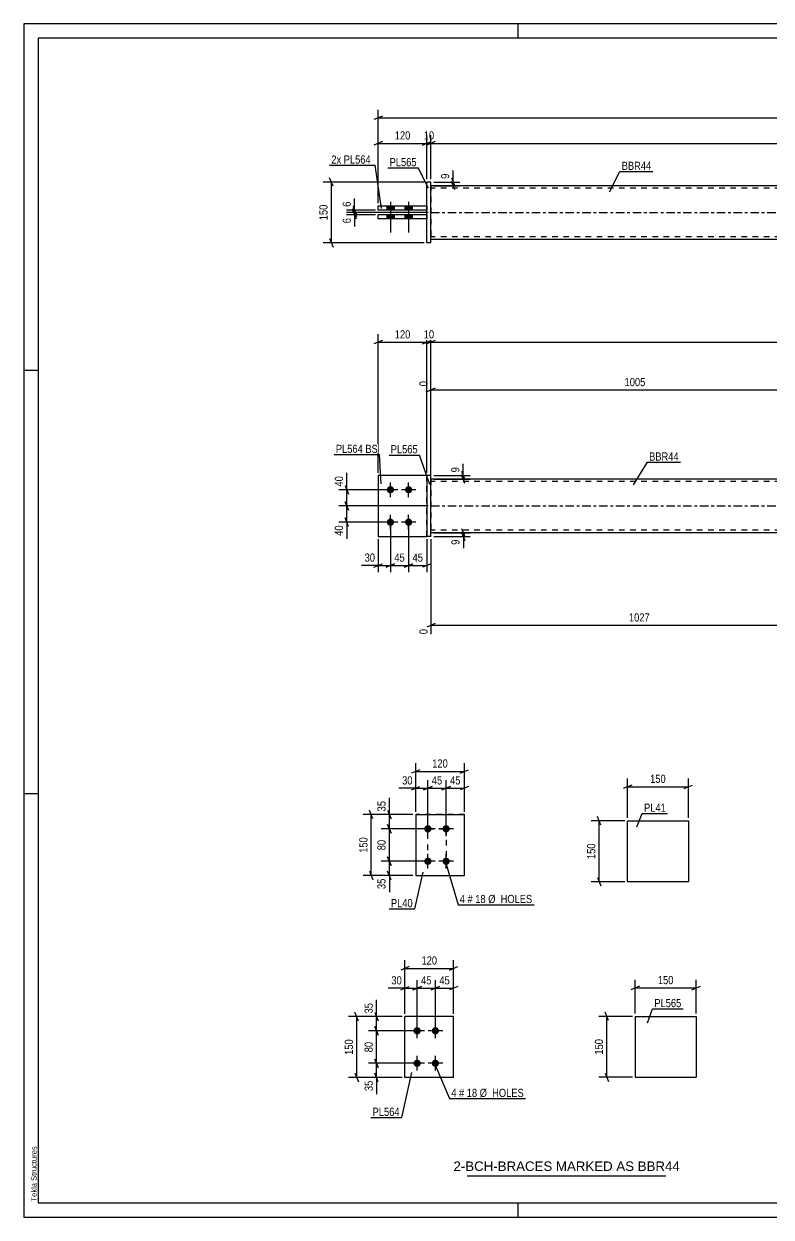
# Model space of a CAD drawing. Header units: millimetres. Extents: x 0 to 594, y 0 to 420.
# Drawn here: x 0 to 263.1, y 0 to 420 of the extents above; entities that cross this region are included whole.
import ezdxf

# ---------------------------------------------------------------- set-up
doc = ezdxf.new("R2010")
doc.units = ezdxf.units.MM
doc.linetypes.add('DXK_LINE_DOT2', pattern=[3.9198, 1.9599, -1.9599])
doc.linetypes.add('DXK_LINE_DOT3', pattern=[5.9187, 2.979, -0.9799, 0.9799, -0.9799])
doc.styles.add('Arial', font='ARIAL.TTF', dxfattribs={"height": 0.2})
doc.styles.add('Arial Narrow', font='ARIALN.TTF', dxfattribs={"height": 0.2})

# ---------------------------------------------------------------- blocks, each defined once
blk = doc.blocks.new('Unknown-585636893-1129')
at = {"color": 5, "linetype": 'Continuous'}
for p, q in [((594, 420), (0, 420)), ((0, 420), (0, 0)), ((174, 415), (174, 420)), ((589, 415), (5, 415)), ((5, 415), (5, 5)), ((5, 298), (0, 298)), ((5, 149), (0, 149)), ((5, 5), (589, 5)), ((174, 0), (174, 5)), ((0, 0), (594, 0))]:
    blk.add_line(p, q, dxfattribs=at)
at = {"color": 174, "linetype": 'Continuous', "style": 'Arial'}
blk.add_text('Tekla Structures', height=1.9102, rotation=90, dxfattribs=at).set_placement((4.5, 5.5))
blk = doc.blocks.new('Bolt-585636893-1609 - 1588')
at = {"linetype": 'Continuous'}
for points in [[(142.22, 135.4, -1), (142.22, 137.97, -1)], [(148.64, 135.4, -1), (148.64, 137.97, -1)], [(142.22, 123.97, -1), (142.22, 126.54, -1)], [(148.64, 123.97, -1), (148.64, 126.54, -1)]]:
    blk.add_hatch(color=1, dxfattribs=at).paths.add_polyline_path(points)
at = {"color": 1, "linetype": 'Continuous'}
for p, q in [((142.22, 134.11), (142.22, 139.26)), ((148.64, 134.11), (148.64, 139.26)), ((144.79, 136.69), (139.64, 136.69)), ((151.22, 136.69), (146.07, 136.69)), ((142.22, 122.69), (142.22, 127.83)), ((148.64, 122.69), (148.64, 127.83)), ((144.79, 125.26), (139.64, 125.26)), ((151.22, 125.26), (146.07, 125.26))]:
    blk.add_line(p, q, dxfattribs=at)
blk = doc.blocks.new('Part-585636893-1604 - 1588')
at = {"color": 2, "linetype": 'Continuous'}
for p, q in [((137.93, 141.69), (155.07, 141.69)), ((137.93, 141.69), (137.93, 120.26)), ((155.07, 120.26), (155.07, 141.69)), ((137.93, 120.26), (155.07, 120.26))]:
    blk.add_line(p, q, dxfattribs=at)
at = {"color": 7, "linetype": 'DXK_LINE_DOT2'}
blk.add_line((155.07, 141.69), (137.93, 141.69), dxfattribs=at)
blk = doc.blocks.new('Bolt-585636893-1962 - 1946')
at = {"linetype": 'Continuous'}
for points in [[(129.03, 254.74, -1), (129.03, 257.31, -1)], [(135.45, 254.74, -1), (135.45, 257.31, -1)], [(129.03, 243.31, -1), (129.03, 245.88, -1)], [(135.45, 243.31, -1), (135.45, 245.88, -1)]]:
    blk.add_hatch(color=1, dxfattribs=at).paths.add_polyline_path(points)
at = {"color": 1, "linetype": 'Continuous'}
for p, q in [((129.03, 253.45), (129.03, 258.59)), ((135.45, 253.45), (135.45, 258.59)), ((131.6, 256.02), (126.45, 256.02)), ((138.03, 256.02), (132.88, 256.02)), ((131.6, 244.59), (126.45, 244.59)), ((129.03, 242.02), (129.03, 247.16)), ((138.03, 244.59), (132.88, 244.59)), ((135.45, 242.02), (135.45, 247.16))]:
    blk.add_line(p, q, dxfattribs=at)
blk = doc.blocks.new('Part-585636893-1978 - 1946')
at = {"color": 7, "linetype": 'DXK_LINE_DOT2'}
for p, q in [((141.88, 261.02), (124.74, 261.02)), ((124.74, 261.02), (124.74, 239.59)), ((141.88, 239.59), (141.88, 261.02)), ((124.74, 239.59), (141.88, 239.59))]:
    blk.add_line(p, q, dxfattribs=at)
blk = doc.blocks.new('Part-585636893-1953 - 1946')
at = {"color": 2, "linetype": 'Continuous'}
for p, q in [((489.78, 259.74), (143.31, 259.74)), ((489.78, 240.88), (143.31, 240.88))]:
    blk.add_line(p, q, dxfattribs=at)
at = {"color": 7, "linetype": 'DXK_LINE_DOT2'}
for p, q in [((143.31, 259.74), (143.31, 240.88)), ((489.78, 258.88), (143.31, 258.88)), ((489.78, 241.74), (143.31, 241.74))]:
    blk.add_line(p, q, dxfattribs=at)
at = {"color": 7, "linetype": 'DXK_LINE_DOT3'}
blk.add_line((143.31, 250.31), (489.78, 250.31), dxfattribs=at)
blk = doc.blocks.new('Part-585636893-1973 - 1946')
at = {"color": 2, "linetype": 'Continuous'}
for p, q in [((143.31, 261.02), (141.88, 261.02)), ((141.88, 261.02), (141.88, 239.59)), ((143.31, 239.59), (143.31, 261.02)), ((143.31, 239.59), (141.88, 239.59))]:
    blk.add_line(p, q, dxfattribs=at)
blk = doc.blocks.new('Part-585636893-1983 - 1946')
at = {"color": 2, "linetype": 'Continuous'}
for p, q in [((141.88, 261.02), (124.74, 261.02)), ((124.74, 261.02), (124.74, 239.59)), ((124.74, 239.59), (141.88, 239.59))]:
    blk.add_line(p, q, dxfattribs=at)
at = {"color": 7, "linetype": 'DXK_LINE_DOT2'}
blk.add_line((141.88, 239.59), (141.88, 261.02), dxfattribs=at)
blk = doc.blocks.new('Part-585636893-2426 - 2415')
at = {"color": 2, "linetype": 'Continuous'}
for p, q in [((141.88, 352.76), (124.74, 352.76)), ((124.74, 351.34), (124.74, 352.76)), ((141.88, 351.34), (124.74, 351.34)), ((141.88, 352.76), (141.88, 351.34))]:
    blk.add_line(p, q, dxfattribs=at)
blk = doc.blocks.new('Part-585636893-2443 - 2415')
at = {"color": 2, "linetype": 'Continuous'}
for p, q in [((489.78, 363.05), (143.31, 363.05)), ((143.31, 344.19), (489.78, 344.19))]:
    blk.add_line(p, q, dxfattribs=at)
at = {"color": 7, "linetype": 'DXK_LINE_DOT2'}
for p, q in [((143.31, 363.05), (143.31, 344.19)), ((489.78, 362.19), (143.31, 362.19)), ((489.78, 345.05), (143.31, 345.05))]:
    blk.add_line(p, q, dxfattribs=at)
at = {"color": 7, "linetype": 'DXK_LINE_DOT3'}
blk.add_line((143.31, 353.62), (489.78, 353.62), dxfattribs=at)
blk = doc.blocks.new('Part-585636893-2458 - 2415')
at = {"color": 2, "linetype": 'Continuous'}
for p, q in [((124.74, 355.91), (141.88, 355.91)), ((124.74, 354.48), (124.74, 355.91)), ((141.88, 354.48), (124.74, 354.48)), ((141.88, 355.91), (141.88, 354.48))]:
    blk.add_line(p, q, dxfattribs=at)
blk = doc.blocks.new('Part-585636893-2463 - 2415')
at = {"color": 2, "linetype": 'Continuous'}
for p, q in [((143.31, 364.34), (141.88, 364.34)), ((141.88, 342.91), (141.88, 364.34)), ((143.31, 342.91), (143.31, 364.34)), ((143.31, 342.91), (141.88, 342.91))]:
    blk.add_line(p, q, dxfattribs=at)
blk = doc.blocks.new('Bolt-585636893-2469 - 2415')
at = {"linetype": 'Continuous'}
for points in [[(127.74, 354.48), (130.31, 354.48), (130.31, 355.91), (127.74, 355.91)], [(127.74, 354.48), (130.31, 354.48), (130.31, 355.91), (127.74, 355.91)], [(134.17, 354.48), (136.74, 354.48), (136.74, 355.91), (134.17, 355.91)], [(134.17, 354.48), (136.74, 354.48), (136.74, 355.91), (134.17, 355.91)], [(127.74, 351.34), (130.31, 351.34), (130.31, 352.76), (127.74, 352.76)], [(127.74, 351.34), (130.31, 351.34), (130.31, 352.76), (127.74, 352.76)], [(134.17, 351.34), (136.74, 351.34), (136.74, 352.76), (134.17, 352.76)], [(134.17, 351.34), (136.74, 351.34), (136.74, 352.76), (134.17, 352.76)]]:
    blk.add_hatch(color=1, dxfattribs=at).paths.add_polyline_path(points)
at = {"color": 1, "linetype": 'Continuous'}
for p, q in [((129.03, 357.34), (129.03, 346.62)), ((129.03, 357.34), (129.03, 346.62)), ((135.45, 357.34), (135.45, 346.62)), ((135.45, 357.34), (135.45, 346.62)), ((127.74, 355.91), (127.74, 354.48)), ((127.74, 355.91), (127.74, 354.48)), ((130.31, 355.91), (130.31, 354.48)), ((130.31, 355.91), (130.31, 354.48)), ((134.17, 355.91), (134.17, 354.48)), ((134.17, 355.91), (134.17, 354.48)), ((136.74, 355.91), (136.74, 354.48)), ((136.74, 355.91), (136.74, 354.48)), ((127.74, 352.76), (127.74, 351.34)), ((127.74, 352.76), (127.74, 351.34)), ((130.31, 352.76), (130.31, 351.34)), ((130.31, 352.76), (130.31, 351.34)), ((134.17, 352.76), (134.17, 351.34)), ((134.17, 352.76), (134.17, 351.34)), ((136.74, 352.76), (136.74, 351.34)), ((136.74, 352.76), (136.74, 351.34))]:
    blk.add_line(p, q, dxfattribs=at)
blk = doc.blocks.new('Bolt-585636893-4366 - 4364')
at = {"linetype": 'Continuous'}
for points in [[(138.44, 64.29, -1), (138.44, 66.86, -1)], [(144.87, 64.29, -1), (144.87, 66.86, -1)], [(138.44, 52.86, -1), (138.44, 55.43, -1)], [(144.87, 52.86, -1), (144.87, 55.43, -1)]]:
    blk.add_hatch(color=1, dxfattribs=at).paths.add_polyline_path(points)
at = {"color": 1, "linetype": 'Continuous'}
for p, q in [((138.44, 63), (138.44, 68.15)), ((144.87, 63), (144.87, 68.15)), ((141.01, 65.57), (135.87, 65.57)), ((147.44, 65.57), (142.3, 65.57)), ((138.44, 51.57), (138.44, 56.72)), ((144.87, 51.57), (144.87, 56.72)), ((141.01, 54.15), (135.87, 54.15)), ((147.44, 54.15), (142.3, 54.15))]:
    blk.add_line(p, q, dxfattribs=at)
blk = doc.blocks.new('Part-585636893-4365 - 4364')
at = {"color": 2, "linetype": 'Continuous'}
for p, q in [((151.3, 70.57), (134.16, 70.57)), ((134.16, 49.15), (134.16, 70.57)), ((151.3, 49.15), (151.3, 70.57)), ((151.3, 49.15), (134.16, 49.15))]:
    blk.add_line(p, q, dxfattribs=at)
blk = doc.blocks.new('Part-585636893-1564 - 1548')
at = {"color": 2, "linetype": 'Continuous'}
for p, q in [((212.5, 139.49), (233.93, 139.49)), ((212.5, 118.06), (212.5, 139.49)), ((233.93, 139.49), (233.93, 118.06)), ((233.93, 118.06), (212.5, 118.06))]:
    blk.add_line(p, q, dxfattribs=at)
blk = doc.blocks.new('Part-585636893-4374 - 4373')
at = {"color": 2, "linetype": 'Continuous'}
for p, q in [((215.22, 70.66), (215.22, 49.23)), ((215.22, 70.66), (236.65, 70.66)), ((236.65, 70.66), (236.65, 49.23)), ((215.22, 49.23), (236.65, 49.23))]:
    blk.add_line(p, q, dxfattribs=at)
blk = doc.blocks.new('Rectangle-585636893-1724 - 1588')
at = {"color": 1, "linetype": 'DXK_LINE_DOT2'}
blk.add_lwpolyline([(142.22, 136.69), (148.64, 136.69), (148.64, 125.26), (142.22, 125.26), (142.22, 136.69)], close=True, dxfattribs=at)
blk = doc.blocks.new('StraightDimension-585636893-1624 - 1588')
at = {"color": 7, "linetype": 'Continuous'}
for p, q in [((141.22, 136.69), (125.81, 136.69)), ((128.06, 138.19), (129.26, 135.19)), ((128.66, 125.26), (128.66, 136.69)), ((129.26, 123.76), (128.06, 126.76)), ((141.22, 125.26), (125.81, 125.26))]:
    blk.add_line(p, q, dxfattribs=at)
at = {"color": 0}
blk.add_wipeout([(127.91, 133.4), (123.71, 133.4), (123.71, 128.54), (127.91, 128.54)], dxfattribs=at)
at = {"color": 3, "style": 'Arial Narrow'}
blk.add_text('80', height=2.863, rotation=90.0002, dxfattribs=at).set_placement((127.31, 129.14))
blk = doc.blocks.new('StraightDimension-585636893-1611 - 1588')
at = {"color": 7, "linetype": 'Continuous'}
for p, q in [((128.06, 126.76), (129.26, 123.76)), ((141.22, 125.26), (125.81, 125.26)), ((128.66, 120.26), (128.66, 125.26)), ((136.93, 120.26), (125.81, 120.26)), ((129.26, 118.76), (128.06, 121.76))]:
    blk.add_line(p, q, dxfattribs=at)
at = {"color": 0}
blk.add_wipeout([(127.91, 119.73), (123.71, 119.73), (123.71, 114.88), (127.91, 114.88)], dxfattribs=at)
at = {"color": 7, "linetype": 'Continuous'}
blk.add_line((128.66, 120.26), (128.66, 114.35), dxfattribs=at)
blk.add_line((128.66, 120.26), (128.66, 114.35), dxfattribs=at)
at = {"color": 3, "style": 'Arial Narrow'}
blk.add_text('35', height=2.863, rotation=90.0002, dxfattribs=at).set_placement((127.31, 115.48))
blk = doc.blocks.new('StraightDimension-585636893-1634 - 1588')
at = {"color": 7, "linetype": 'Continuous'}
for p, q in [((128.06, 143.19), (129.26, 140.19)), ((136.93, 141.69), (125.81, 141.69)), ((128.66, 136.69), (128.66, 141.69)), ((141.22, 136.69), (125.81, 136.69)), ((129.26, 135.19), (128.06, 138.19))]:
    blk.add_line(p, q, dxfattribs=at)
at = {"color": 0}
blk.add_wipeout([(127.91, 147.07), (123.71, 147.07), (123.71, 142.21), (127.91, 142.21)], dxfattribs=at)
at = {"color": 7, "linetype": 'Continuous'}
blk.add_line((128.66, 141.69), (128.66, 147.59), dxfattribs=at)
blk.add_line((128.66, 141.69), (128.66, 147.59), dxfattribs=at)
at = {"color": 3, "style": 'Arial Narrow'}
blk.add_text('35', height=2.863, rotation=90.0002, dxfattribs=at).set_placement((127.31, 142.81))
blk = doc.blocks.new('StraightDimension-585636893-1648 - 1588')
at = {"color": 7, "linetype": 'Continuous'}
for p, q in [((122.9, 140.19), (121.7, 143.19)), ((136.93, 141.69), (119.45, 141.69)), ((122.3, 120.26), (122.3, 141.69)), ((136.93, 120.26), (119.45, 120.26)), ((121.7, 121.76), (122.9, 118.76))]:
    blk.add_line(p, q, dxfattribs=at)
at = {"color": 0}
blk.add_wipeout([(121.55, 134.31), (117.35, 134.31), (117.35, 127.63), (121.55, 127.63)], dxfattribs=at)
at = {"color": 3, "style": 'Arial Narrow'}
blk.add_text('150', height=2.863, rotation=90.0002, dxfattribs=at).set_placement((120.95, 128.23))
blk = doc.blocks.new('StraightDimension-585636893-1665 - 1588')
at = {"color": 7, "linetype": 'Continuous'}
for p, q in [((147.14, 150.35), (150.14, 151.55)), ((148.64, 137.69), (148.64, 153.8)), ((156.57, 151.55), (153.57, 150.35)), ((155.07, 142.69), (155.07, 153.8)), ((148.64, 150.95), (155.07, 150.95))]:
    blk.add_line(p, q, dxfattribs=at)
at = {"color": 0}
blk.add_wipeout([(154.29, 151.7), (154.29, 155.9), (149.43, 155.9), (149.43, 151.7)], dxfattribs=at)
at = {"color": 3, "style": 'Arial Narrow'}
blk.add_text('45', height=2.863, dxfattribs=at).set_placement((150.03, 152.3))
blk = doc.blocks.new('StraightDimension-585636893-1681 - 1588')
at = {"color": 7, "linetype": 'Continuous'}
for p, q in [((140.72, 150.35), (143.72, 151.55)), ((142.22, 137.69), (142.22, 153.8)), ((150.14, 151.55), (147.14, 150.35)), ((148.64, 137.69), (148.64, 153.8)), ((142.22, 150.95), (148.64, 150.95))]:
    blk.add_line(p, q, dxfattribs=at)
at = {"color": 0}
blk.add_wipeout([(147.86, 151.7), (147.86, 155.9), (143, 155.9), (143, 151.7)], dxfattribs=at)
at = {"color": 3, "style": 'Arial Narrow'}
blk.add_text('45', height=2.863, dxfattribs=at).set_placement((143.6, 152.3))
blk = doc.blocks.new('StraightDimension-585636893-1691 - 1588')
at = {"color": 7, "linetype": 'Continuous'}
for p, q in [((136.43, 150.35), (139.43, 151.55)), ((137.93, 142.69), (137.93, 153.8)), ((143.72, 151.55), (140.72, 150.35)), ((142.22, 137.69), (142.22, 153.8)), ((137.93, 150.95), (142.22, 150.95))]:
    blk.add_line(p, q, dxfattribs=at)
at = {"color": 0}
blk.add_wipeout([(137.41, 151.7), (137.41, 155.9), (132.55, 155.9), (132.55, 151.7)], dxfattribs=at)
at = {"color": 7, "linetype": 'Continuous'}
blk.add_line((137.93, 150.95), (132.02, 150.95), dxfattribs=at)
blk.add_line((137.93, 150.95), (132.02, 150.95), dxfattribs=at)
at = {"color": 3, "style": 'Arial Narrow'}
blk.add_text('30', height=2.863, dxfattribs=at).set_placement((133.15, 152.3))
blk = doc.blocks.new('StraightDimension-585636893-1705 - 1588')
at = {"color": 7, "linetype": 'Continuous'}
for p, q in [((137.93, 142.69), (137.93, 159.74)), ((155.07, 142.69), (155.07, 159.74)), ((139.43, 157.49), (136.43, 156.29)), ((137.93, 156.89), (155.07, 156.89)), ((153.57, 156.29), (156.57, 157.49))]:
    blk.add_line(p, q, dxfattribs=at)
at = {"color": 0}
blk.add_wipeout([(149.84, 157.64), (149.84, 161.84), (143.16, 161.84), (143.16, 157.64)], dxfattribs=at)
at = {"color": 3, "style": 'Arial Narrow'}
blk.add_text('120', height=2.863, dxfattribs=at).set_placement((143.76, 158.24))
blk = doc.blocks.new('StraightDimension-585636893-2072 - 1946')
at = {"color": 7, "linetype": 'Continuous'}
for p, q in [((129.03, 243.59), (129.03, 226.96)), ((135.45, 243.59), (135.45, 226.96)), ((127.53, 228.76), (130.53, 229.96)), ((129.03, 229.36), (135.45, 229.36)), ((136.95, 229.96), (133.95, 228.76))]:
    blk.add_line(p, q, dxfattribs=at)
at = {"color": 0}
blk.add_wipeout([(134.67, 230.11), (134.67, 234.31), (129.81, 234.31), (129.81, 230.11)], dxfattribs=at)
at = {"color": 3, "style": 'Arial Narrow'}
blk.add_text('45', height=2.863, dxfattribs=at).set_placement((130.41, 230.71))
blk = doc.blocks.new('StraightDimension-585636893-2313 - 1946')
at = {"color": 7, "linetype": 'Continuous'}
for p, q in [((126.24, 308.54), (123.24, 307.34)), ((124.74, 262.02), (124.74, 310.79)), ((124.74, 307.94), (141.88, 307.94)), ((140.38, 307.34), (143.38, 308.54)), ((141.88, 262.02), (141.88, 310.79))]:
    blk.add_line(p, q, dxfattribs=at)
at = {"color": 0}
blk.add_wipeout([(136.65, 308.69), (136.65, 312.89), (129.97, 312.89), (129.97, 308.69)], dxfattribs=at)
at = {"color": 3, "style": 'Arial Narrow'}
blk.add_text('120', height=2.863, dxfattribs=at).set_placement((130.57, 309.29))
blk = doc.blocks.new('StraightDimension-585636893-2803 - 1946')
at = {"color": 7, "linetype": 'Continuous'}
for p, q in [((286.95, 260.74), (286.95, 299.75)), ((143.31, 260.74), (143.31, 294.27)), ((144.81, 291.74), (141.81, 290.54)), ((143.31, 291.14), (286.95, 291.14)), ((285.45, 290.54), (288.45, 291.74))]:
    blk.add_line(p, q, dxfattribs=at)
at = {"color": 0, "linetype": 'Continuous'}
for points in [[(286.35, 300.35), (282.15, 300.35), (282.15, 291.84), (286.35, 291.84)], [(142.71, 294.87), (138.51, 294.87), (138.51, 291.84), (142.71, 291.84)]]:
    blk.add_wipeout(points, dxfattribs=at)
at = {"color": 0}
blk.add_wipeout([(219.39, 291.89), (219.39, 296.09), (210.87, 296.09), (210.87, 291.89)], dxfattribs=at)
at = {"color": 3, "linetype": 'Continuous', "style": 'Arial Narrow'}
for s, height, p in [('1005', 2.863, (285.75, 292.44)), ('0', 2.86, (142.11, 292.44))]:
    blk.add_text(s, height=height, rotation=90.0002, dxfattribs=at).set_placement(p)
at = {"color": 3, "style": 'Arial Narrow'}
blk.add_text('1005', height=2.863, dxfattribs=at).set_placement((211.47, 292.49))
blk = doc.blocks.new('StraightDimension-585636893-2059 - 1946')
at = {"color": 7, "linetype": 'Continuous'}
for p, q in [((135.45, 243.59), (135.45, 226.96)), ((141.88, 238.59), (141.88, 226.96)), ((133.95, 228.76), (136.95, 229.96)), ((135.45, 229.36), (141.88, 229.36)), ((143.38, 229.96), (140.38, 228.76))]:
    blk.add_line(p, q, dxfattribs=at)
at = {"color": 0}
blk.add_wipeout([(141.1, 230.11), (141.1, 234.31), (136.24, 234.31), (136.24, 230.11)], dxfattribs=at)
at = {"color": 3, "style": 'Arial Narrow'}
blk.add_text('45', height=2.863, dxfattribs=at).set_placement((136.84, 230.71))
blk = doc.blocks.new('StraightDimension-585636893-2143 - 1946')
at = {"color": 7, "linetype": 'Continuous'}
for p, q in [((144.31, 240.88), (157.11, 240.88)), ((144.31, 239.59), (157.11, 239.59)), ((154.11, 242.38), (155.31, 239.38)), ((155.31, 238.09), (154.11, 241.09)), ((154.71, 239.59), (154.71, 240.88))]:
    blk.add_line(p, q, dxfattribs=at)
at = {"color": 0}
blk.add_wipeout([(153.96, 239.07), (149.76, 239.07), (149.76, 236.04), (153.96, 236.04)], dxfattribs=at)
at = {"color": 7, "linetype": 'Continuous'}
blk.add_line((154.71, 239.59), (154.71, 235.51), dxfattribs=at)
blk.add_line((154.71, 239.59), (154.71, 235.51), dxfattribs=at)
at = {"color": 3, "style": 'Arial Narrow'}
blk.add_text('9', height=2.86, rotation=90.0002, dxfattribs=at).set_placement((153.36, 236.64))
blk = doc.blocks.new('StraightDimension-585636893-2079 - 1946')
at = {"color": 7, "linetype": 'Continuous'}
for p, q in [((129.03, 243.59), (129.03, 226.96)), ((124.74, 238.59), (124.74, 226.96)), ((123.24, 228.76), (126.24, 229.96)), ((124.74, 229.36), (129.03, 229.36)), ((130.53, 229.96), (127.53, 228.76))]:
    blk.add_line(p, q, dxfattribs=at)
at = {"color": 0}
blk.add_wipeout([(124.21, 230.11), (124.21, 234.31), (119.36, 234.31), (119.36, 230.11)], dxfattribs=at)
at = {"color": 7, "linetype": 'Continuous'}
blk.add_line((124.74, 229.36), (118.83, 229.36), dxfattribs=at)
blk.add_line((124.74, 229.36), (118.83, 229.36), dxfattribs=at)
at = {"color": 3, "style": 'Arial Narrow'}
blk.add_text('30', height=2.863, dxfattribs=at).set_placement((119.96, 230.71))
blk = doc.blocks.new('StraightDimension-585636893-2937 - 1946')
at = {"color": 7, "linetype": 'Continuous'}
for p, q in [((290, 239.88), (290, 199.69)), ((143.31, 238.59), (143.31, 205.17)), ((144.81, 208.9), (141.81, 207.7)), ((143.31, 208.3), (290, 208.3)), ((288.5, 207.7), (291.5, 208.9))]:
    blk.add_line(p, q, dxfattribs=at)
at = {"color": 0}
blk.add_wipeout([(220.91, 209.05), (220.91, 213.25), (212.4, 213.25), (212.4, 209.05)], dxfattribs=at)
at = {"color": 0, "linetype": 'Continuous'}
for points in [[(142.71, 207.6), (138.51, 207.6), (138.51, 204.57), (142.71, 204.57)], [(289.4, 207.6), (285.2, 207.6), (285.2, 199.09), (289.4, 199.09)]]:
    blk.add_wipeout(points, dxfattribs=at)
at = {"color": 3, "style": 'Arial Narrow'}
blk.add_text('1027', height=2.863, dxfattribs=at).set_placement((213, 209.65))
at = {"color": 3, "linetype": 'Continuous', "style": 'Arial Narrow'}
for s, height, p in [('0', 2.86, (142.11, 205.17)), ('1027', 2.863, (288.8, 199.69))]:
    blk.add_text(s, height=height, rotation=90.0002, dxfattribs=at).set_placement(p)
blk = doc.blocks.new('StraightDimension-585636893-2152 - 1946')
at = {"color": 7, "linetype": 'Continuous'}
for p, q in [((144.31, 261.02), (157.06, 261.02)), ((154.06, 262.52), (155.26, 259.52)), ((155.26, 258.24), (154.06, 261.24)), ((154.66, 259.74), (154.66, 261.02)), ((144.31, 259.74), (157.06, 259.74))]:
    blk.add_line(p, q, dxfattribs=at)
at = {"color": 0}
blk.add_wipeout([(153.91, 264.57), (149.71, 264.57), (149.71, 261.55), (153.91, 261.55)], dxfattribs=at)
at = {"color": 7, "linetype": 'Continuous'}
blk.add_line((154.66, 261.02), (154.66, 265.1), dxfattribs=at)
blk.add_line((154.66, 261.02), (154.66, 265.1), dxfattribs=at)
at = {"color": 3, "style": 'Arial Narrow'}
blk.add_text('9', height=2.86, rotation=90.0002, dxfattribs=at).set_placement((153.31, 262.15))
blk = doc.blocks.new('StraightDimension-585636893-2161 - 1946')
at = {"color": 7, "linetype": 'Continuous'}
for p, q in [((142.31, 250.31), (110.83, 250.31)), ((113.08, 251.81), (114.28, 248.81)), ((113.68, 244.59), (113.68, 250.31)), ((128.03, 244.59), (110.83, 244.59)), ((114.28, 243.09), (113.08, 246.09))]:
    blk.add_line(p, q, dxfattribs=at)
at = {"color": 0}
blk.add_wipeout([(112.93, 244.07), (108.73, 244.07), (108.73, 239.21), (112.93, 239.21)], dxfattribs=at)
at = {"color": 7, "linetype": 'Continuous'}
blk.add_line((113.68, 244.59), (113.68, 238.69), dxfattribs=at)
blk.add_line((113.68, 244.59), (113.68, 238.69), dxfattribs=at)
at = {"color": 3, "style": 'Arial Narrow'}
blk.add_text('40', height=2.863, rotation=90.0002, dxfattribs=at).set_placement((112.33, 239.81))
blk = doc.blocks.new('StraightDimension-585636893-2176 - 1946')
at = {"color": 7, "linetype": 'Continuous'}
for p, q in [((113.08, 257.52), (114.28, 254.52)), ((128.03, 256.02), (110.83, 256.02)), ((113.68, 250.31), (113.68, 256.02)), ((142.31, 250.31), (110.83, 250.31)), ((114.28, 248.81), (113.08, 251.81))]:
    blk.add_line(p, q, dxfattribs=at)
at = {"color": 0}
blk.add_wipeout([(112.93, 261.4), (108.73, 261.4), (108.73, 256.55), (112.93, 256.55)], dxfattribs=at)
at = {"color": 7, "linetype": 'Continuous'}
blk.add_line((113.68, 256.02), (113.68, 261.93), dxfattribs=at)
blk.add_line((113.68, 256.02), (113.68, 261.93), dxfattribs=at)
at = {"color": 3, "style": 'Arial Narrow'}
blk.add_text('40', height=2.863, rotation=90.0002, dxfattribs=at).set_placement((112.33, 257.15))
blk = doc.blocks.new('StraightDimension-585636893-2352 - 1946')
at = {"color": 7, "linetype": 'Continuous'}
for p, q in [((144.81, 308.54), (141.81, 307.34)), ((143.31, 262.02), (143.31, 310.79)), ((143.31, 307.94), (489.78, 307.94))]:
    blk.add_line(p, q, dxfattribs=at)
blk = doc.blocks.new('StraightDimension-585636893-2335 - 1946')
at = {"color": 7, "linetype": 'Continuous'}
for p, q in [((140.38, 307.34), (143.38, 308.54)), ((144.81, 308.54), (141.81, 307.34)), ((141.88, 262.02), (141.88, 310.79)), ((141.88, 307.94), (143.31, 307.94)), ((143.31, 262.02), (143.31, 310.79))]:
    blk.add_line(p, q, dxfattribs=at)
at = {"color": 0}
blk.add_wipeout([(145.02, 308.69), (145.02, 312.89), (140.17, 312.89), (140.17, 308.69)], dxfattribs=at)
at = {"color": 3, "style": 'Arial Narrow'}
blk.add_text('10', height=2.863, dxfattribs=at).set_placement((140.77, 309.29))
blk = doc.blocks.new('StraightDimension-585636893-2622 - 2415')
at = {"color": 7, "linetype": 'Continuous'}
for p, q in [((150.49, 365.84), (151.69, 362.84)), ((144.31, 364.34), (153.49, 364.34)), ((144.31, 363.05), (153.49, 363.05)), ((151.69, 361.55), (150.49, 364.55)), ((151.09, 363.05), (151.09, 364.34))]:
    blk.add_line(p, q, dxfattribs=at)
at = {"color": 0}
blk.add_wipeout([(150.34, 367.89), (146.14, 367.89), (146.14, 364.86), (150.34, 364.86)], dxfattribs=at)
at = {"color": 7, "linetype": 'Continuous'}
blk.add_line((151.09, 364.34), (151.09, 368.41), dxfattribs=at)
blk.add_line((151.09, 364.34), (151.09, 368.41), dxfattribs=at)
at = {"color": 3, "style": 'Arial Narrow'}
blk.add_text('9', height=2.86, rotation=90.0002, dxfattribs=at).set_placement((149.74, 365.46))
blk = doc.blocks.new('StraightDimension-585636893-2541 - 2415')
at = {"color": 7, "linetype": 'Continuous'}
for p, q in [((140.38, 377.35), (143.38, 378.55)), ((144.81, 378.55), (141.81, 377.35)), ((141.88, 365.34), (141.88, 380.8)), ((143.31, 365.34), (143.31, 380.8)), ((141.88, 377.95), (143.31, 377.95))]:
    blk.add_line(p, q, dxfattribs=at)
at = {"color": 0}
blk.add_wipeout([(145.02, 378.7), (145.02, 382.9), (140.17, 382.9), (140.17, 378.7)], dxfattribs=at)
at = {"color": 3, "style": 'Arial Narrow'}
blk.add_text('10', height=2.863, dxfattribs=at).set_placement((140.77, 379.3))
blk = doc.blocks.new('StraightDimension-585636893-2477 - 2415')
at = {"color": 7, "linetype": 'Continuous'}
for p, q in [((142.31, 353.62), (113.59, 353.62)), ((115.84, 355.12), (117.04, 352.12)), ((117.04, 351.26), (115.84, 354.26)), ((116.44, 352.76), (116.44, 353.62)), ((123.74, 352.76), (113.59, 352.76))]:
    blk.add_line(p, q, dxfattribs=at)
at = {"color": 0}
blk.add_wipeout([(115.69, 352.24), (111.49, 352.24), (111.49, 349.21), (115.69, 349.21)], dxfattribs=at)
at = {"color": 7, "linetype": 'Continuous'}
blk.add_line((116.44, 352.76), (116.44, 348.69), dxfattribs=at)
blk.add_line((116.44, 352.76), (116.44, 348.69), dxfattribs=at)
at = {"color": 3, "style": 'Arial Narrow'}
blk.add_text('6', height=2.86, rotation=90.0002, dxfattribs=at).set_placement((115.09, 349.81))
blk = doc.blocks.new('StraightDimension-585636893-2493 - 2415')
at = {"color": 7, "linetype": 'Continuous'}
for p, q in [((123.74, 354.48), (113.59, 354.48)), ((142.31, 353.62), (113.59, 353.62)), ((115.84, 355.98), (117.04, 352.98)), ((117.04, 352.12), (115.84, 355.12)), ((116.44, 353.62), (116.44, 354.48))]:
    blk.add_line(p, q, dxfattribs=at)
at = {"color": 0}
blk.add_wipeout([(115.69, 358.03), (111.49, 358.03), (111.49, 355), (115.69, 355)], dxfattribs=at)
at = {"color": 7, "linetype": 'Continuous'}
blk.add_line((116.44, 354.48), (116.44, 358.56), dxfattribs=at)
blk.add_line((116.44, 354.48), (116.44, 358.56), dxfattribs=at)
at = {"color": 3, "style": 'Arial Narrow'}
blk.add_text('6', height=2.86, rotation=90.0002, dxfattribs=at).set_placement((115.09, 355.6))
blk = doc.blocks.new('StraightDimension-585636893-2510 - 2415')
at = {"color": 7, "linetype": 'Continuous'}
for p, q in [((108.84, 362.84), (107.64, 365.84)), ((140.88, 364.34), (105.39, 364.34)), ((108.24, 342.91), (108.24, 364.34)), ((107.64, 344.41), (108.84, 341.41)), ((140.88, 342.91), (105.39, 342.91))]:
    blk.add_line(p, q, dxfattribs=at)
at = {"color": 0}
blk.add_wipeout([(107.49, 356.96), (103.29, 356.96), (103.29, 350.28), (107.49, 350.28)], dxfattribs=at)
at = {"color": 3, "style": 'Arial Narrow'}
blk.add_text('150', height=2.863, rotation=90.0002, dxfattribs=at).set_placement((106.89, 350.88))
blk = doc.blocks.new('StraightDimension-585636893-2530 - 2415')
at = {"color": 7, "linetype": 'Continuous'}
for p, q in [((126.24, 387.51), (123.24, 386.31)), ((124.74, 356.91), (124.74, 389.76)), ((124.74, 386.91), (508.35, 386.91))]:
    blk.add_line(p, q, dxfattribs=at)
blk = doc.blocks.new('StraightDimension-585636893-2551 - 2415')
at = {"color": 7, "linetype": 'Continuous'}
for p, q in [((126.24, 378.55), (123.24, 377.35)), ((124.74, 356.91), (124.74, 380.8)), ((140.38, 377.35), (143.38, 378.55)), ((141.88, 365.34), (141.88, 380.8)), ((124.74, 377.95), (141.88, 377.95))]:
    blk.add_line(p, q, dxfattribs=at)
at = {"color": 0}
blk.add_wipeout([(136.65, 378.7), (136.65, 382.9), (129.97, 382.9), (129.97, 378.7)], dxfattribs=at)
at = {"color": 3, "style": 'Arial Narrow'}
blk.add_text('120', height=2.863, dxfattribs=at).set_placement((130.57, 379.3))
blk = doc.blocks.new('StraightDimension-585636893-2561 - 2415')
at = {"color": 7, "linetype": 'Continuous'}
for p, q in [((144.81, 378.55), (141.81, 377.35)), ((143.31, 365.34), (143.31, 380.8)), ((143.31, 377.95), (489.78, 377.95))]:
    blk.add_line(p, q, dxfattribs=at)
blk = doc.blocks.new('StraightDimension-585636893-4435 - 4364')
at = {"color": 7, "linetype": 'Continuous'}
for p, q in [((117.76, 69.07), (116.56, 72.07)), ((133.16, 70.57), (114.31, 70.57)), ((117.16, 49.15), (117.16, 70.57)), ((116.56, 50.65), (117.76, 47.65)), ((133.16, 49.15), (114.31, 49.15))]:
    blk.add_line(p, q, dxfattribs=at)
at = {"color": 0}
blk.add_wipeout([(116.41, 63.2), (112.21, 63.2), (112.21, 56.52), (116.41, 56.52)], dxfattribs=at)
at = {"color": 3, "style": 'Arial Narrow'}
blk.add_text('150', height=2.863, rotation=90.0002, dxfattribs=at).set_placement((115.81, 57.12))
blk = doc.blocks.new('StraightDimension-585636893-4423 - 4364')
at = {"color": 7, "linetype": 'Continuous'}
for p, q in [((123.56, 72.07), (124.76, 69.07)), ((133.16, 70.57), (121.31, 70.57)), ((124.16, 65.57), (124.16, 70.57)), ((137.44, 65.57), (121.31, 65.57)), ((124.76, 64.07), (123.56, 67.07))]:
    blk.add_line(p, q, dxfattribs=at)
at = {"color": 0}
blk.add_wipeout([(123.41, 75.96), (119.21, 75.96), (119.21, 71.1), (123.41, 71.1)], dxfattribs=at)
at = {"color": 7, "linetype": 'Continuous'}
blk.add_line((124.16, 70.57), (124.16, 76.48), dxfattribs=at)
blk.add_line((124.16, 70.57), (124.16, 76.48), dxfattribs=at)
at = {"color": 3, "style": 'Arial Narrow'}
blk.add_text('35', height=2.863, rotation=90.0002, dxfattribs=at).set_placement((122.81, 71.7))
blk = doc.blocks.new('StraightDimension-585636893-4424 - 4364')
at = {"color": 7, "linetype": 'Continuous'}
for p, q in [((137.44, 65.57), (121.31, 65.57)), ((123.56, 67.07), (124.76, 64.07)), ((124.16, 54.15), (124.16, 65.57)), ((124.76, 52.65), (123.56, 55.65)), ((137.44, 54.15), (121.31, 54.15))]:
    blk.add_line(p, q, dxfattribs=at)
at = {"color": 0}
blk.add_wipeout([(123.41, 62.29), (119.21, 62.29), (119.21, 57.43), (123.41, 57.43)], dxfattribs=at)
at = {"color": 3, "style": 'Arial Narrow'}
blk.add_text('80', height=2.863, rotation=90.0002, dxfattribs=at).set_placement((122.81, 58.03))
blk = doc.blocks.new('StraightDimension-585636893-4425 - 4364')
at = {"color": 7, "linetype": 'Continuous'}
for p, q in [((123.56, 55.65), (124.76, 52.65)), ((137.44, 54.15), (121.31, 54.15)), ((124.76, 47.65), (123.56, 50.65)), ((124.16, 49.15), (124.16, 54.15)), ((133.16, 49.15), (121.31, 49.15))]:
    blk.add_line(p, q, dxfattribs=at)
at = {"color": 0}
blk.add_wipeout([(123.41, 48.62), (119.21, 48.62), (119.21, 43.76), (123.41, 43.76)], dxfattribs=at)
at = {"color": 7, "linetype": 'Continuous'}
blk.add_line((124.16, 49.15), (124.16, 43.24), dxfattribs=at)
blk.add_line((124.16, 49.15), (124.16, 43.24), dxfattribs=at)
at = {"color": 3, "style": 'Arial Narrow'}
blk.add_text('35', height=2.863, rotation=90.0002, dxfattribs=at).set_placement((122.81, 44.36))
blk = doc.blocks.new('StraightDimension-585636893-4439 - 4364')
at = {"color": 7, "linetype": 'Continuous'}
for p, q in [((143.37, 79.97), (146.37, 81.17)), ((144.87, 66.57), (144.87, 83.42)), ((144.87, 80.57), (151.3, 80.57)), ((152.8, 81.17), (149.8, 79.97)), ((151.3, 71.57), (151.3, 83.42))]:
    blk.add_line(p, q, dxfattribs=at)
at = {"color": 0}
blk.add_wipeout([(150.51, 81.32), (150.51, 85.52), (145.66, 85.52), (145.66, 81.32)], dxfattribs=at)
at = {"color": 3, "style": 'Arial Narrow'}
blk.add_text('45', height=2.863, dxfattribs=at).set_placement((146.26, 81.92))
blk = doc.blocks.new('StraightDimension-585636893-4440 - 4364')
at = {"color": 7, "linetype": 'Continuous'}
for p, q in [((136.94, 79.97), (139.94, 81.17)), ((138.44, 66.57), (138.44, 83.42)), ((138.44, 80.57), (144.87, 80.57)), ((146.37, 81.17), (143.37, 79.97)), ((144.87, 66.57), (144.87, 83.42))]:
    blk.add_line(p, q, dxfattribs=at)
at = {"color": 0}
blk.add_wipeout([(144.08, 81.32), (144.08, 85.52), (139.23, 85.52), (139.23, 81.32)], dxfattribs=at)
at = {"color": 3, "style": 'Arial Narrow'}
blk.add_text('45', height=2.863, dxfattribs=at).set_placement((139.83, 81.92))
blk = doc.blocks.new('StraightDimension-585636893-4441 - 4364')
at = {"color": 7, "linetype": 'Continuous'}
for p, q in [((132.66, 79.97), (135.66, 81.17)), ((134.16, 71.57), (134.16, 83.42)), ((134.16, 80.57), (138.44, 80.57)), ((139.94, 81.17), (136.94, 79.97)), ((138.44, 66.57), (138.44, 83.42))]:
    blk.add_line(p, q, dxfattribs=at)
at = {"color": 0}
blk.add_wipeout([(133.63, 81.32), (133.63, 85.52), (128.77, 85.52), (128.77, 81.32)], dxfattribs=at)
at = {"color": 7, "linetype": 'Continuous'}
blk.add_line((134.16, 80.57), (128.25, 80.57), dxfattribs=at)
blk.add_line((134.16, 80.57), (128.25, 80.57), dxfattribs=at)
at = {"color": 3, "style": 'Arial Narrow'}
blk.add_text('30', height=2.863, dxfattribs=at).set_placement((129.37, 81.92))
blk = doc.blocks.new('StraightDimension-585636893-4451 - 4364')
at = {"color": 7, "linetype": 'Continuous'}
for p, q in [((134.16, 71.57), (134.16, 90.42)), ((151.3, 71.57), (151.3, 90.42)), ((135.66, 88.17), (132.66, 86.97)), ((134.16, 87.57), (151.3, 87.57)), ((149.8, 86.97), (152.8, 88.17))]:
    blk.add_line(p, q, dxfattribs=at)
at = {"color": 0}
blk.add_wipeout([(146.07, 88.32), (146.07, 92.52), (139.38, 92.52), (139.38, 88.32)], dxfattribs=at)
at = {"color": 3, "style": 'Arial Narrow'}
blk.add_text('120', height=2.863, dxfattribs=at).set_placement((139.98, 88.92))
blk = doc.blocks.new('StraightDimension-585636893-1566 - 1548')
at = {"color": 7, "linetype": 'Continuous'}
for p, q in [((214, 152.09), (211, 150.89)), ((212.5, 140.49), (212.5, 154.34)), ((212.5, 151.49), (233.93, 151.49)), ((232.43, 150.89), (235.43, 152.09)), ((233.93, 140.49), (233.93, 154.34))]:
    blk.add_line(p, q, dxfattribs=at)
at = {"color": 0}
blk.add_wipeout([(226.56, 152.24), (226.56, 156.44), (219.87, 156.44), (219.87, 152.24)], dxfattribs=at)
at = {"color": 3, "style": 'Arial Narrow'}
blk.add_text('150', height=2.863, dxfattribs=at).set_placement((220.47, 152.84))
blk = doc.blocks.new('StraightDimension-585636893-1577 - 1548')
at = {"color": 7, "linetype": 'Continuous'}
for p, q in [((211.5, 139.49), (199.65, 139.49)), ((203.1, 137.99), (201.9, 140.99)), ((202.5, 118.06), (202.5, 139.49)), ((211.5, 118.06), (199.65, 118.06)), ((201.9, 119.56), (203.1, 116.56))]:
    blk.add_line(p, q, dxfattribs=at)
at = {"color": 0}
blk.add_wipeout([(201.75, 132.12), (197.55, 132.12), (197.55, 125.43), (201.75, 125.43)], dxfattribs=at)
at = {"color": 3, "style": 'Arial Narrow'}
blk.add_text('150', height=2.863, rotation=90.0002, dxfattribs=at).set_placement((201.15, 126.03))
blk = doc.blocks.new('StraightDimension-585636893-4455 - 4373')
at = {"color": 7, "linetype": 'Continuous'}
for p, q in [((216.72, 81.26), (213.72, 80.06)), ((215.22, 71.66), (215.22, 83.51)), ((215.22, 80.66), (236.65, 80.66)), ((235.15, 80.06), (238.15, 81.26)), ((236.65, 71.66), (236.65, 83.51))]:
    blk.add_line(p, q, dxfattribs=at)
at = {"color": 0}
blk.add_wipeout([(229.27, 81.41), (229.27, 85.61), (222.59, 85.61), (222.59, 81.41)], dxfattribs=at)
at = {"color": 3, "style": 'Arial Narrow'}
blk.add_text('150', height=2.863, dxfattribs=at).set_placement((223.19, 82.01))
blk = doc.blocks.new('StraightDimension-585636893-4459 - 4373')
at = {"color": 7, "linetype": 'Continuous'}
for p, q in [((205.82, 69.16), (204.62, 72.16)), ((214.22, 70.66), (202.37, 70.66)), ((205.22, 49.23), (205.22, 70.66)), ((204.62, 50.73), (205.82, 47.73)), ((214.22, 49.23), (202.37, 49.23))]:
    blk.add_line(p, q, dxfattribs=at)
at = {"color": 0}
blk.add_wipeout([(204.47, 63.28), (200.27, 63.28), (200.27, 56.6), (204.47, 56.6)], dxfattribs=at)
at = {"color": 3, "style": 'Arial Narrow'}
blk.add_text('150', height=2.863, rotation=90.0002, dxfattribs=at).set_placement((203.87, 57.2))
blk = doc.blocks.new('Unknown-585636893-4845')
at = {"color": 7, "linetype": 'Continuous'}
blk.add_line((156, 14.5), (226, 14.5), dxfattribs=at)
at = {"color": 7, "style": 'Arial'}
blk.add_text('2-BCH-BRACES MARKED AS BBR44', height=3.3428, dxfattribs=at).set_placement((151.23, 16.25))
blk = doc.blocks.new('Mark-585636893-1600 - 1588')
at = {"color": 0}
blk.add_wipeout([(136.87, 109.1), (136.87, 112.1), (129.2, 112.1), (129.2, 109.1)], dxfattribs=at)
blk.add_wipeout([(136.87, 109.1), (136.87, 112.1), (129.2, 112.1), (129.2, 109.1)], dxfattribs=at)
at = {"color": 30, "linetype": 'Continuous'}
for p in [(140.5, 121.39), (128.6, 108.5)]:
    blk.add_line(p, (137.47, 108.5), dxfattribs=at)
at = {"color": 3, "style": 'Arial Narrow'}
blk.add_text('PL40', height=2.863, dxfattribs=at).set_placement((129.2, 109.1))
blk = doc.blocks.new('Mark-585636893-1605 - 1588')
at = {"color": 0}
blk.add_wipeout([(155.28, 110.55), (155.28, 113.55), (153.45, 113.55), (153.45, 110.55)], dxfattribs=at)
blk.add_wipeout([(155.28, 110.55), (155.28, 113.55), (153.45, 113.55), (153.45, 110.55)], dxfattribs=at)
at = {"color": 7, "linetype": 'Continuous'}
blk.add_line((148.38, 125.02), (152.85, 109.95), dxfattribs=at)
at = {"color": 0}
blk.add_wipeout([(158, 110.55), (158, 113.55), (156.18, 113.55), (156.18, 110.55)], dxfattribs=at)
blk.add_wipeout([(158, 110.55), (158, 113.55), (156.18, 113.55), (156.18, 110.55)], dxfattribs=at)
at = {"color": 3, "style": 'Arial Narrow'}
blk.add_text('4', height=2.86, dxfattribs=at).set_placement((153.45, 110.55))
at = {"color": 0}
blk.add_wipeout([(162.56, 110.55), (162.56, 113.55), (158.9, 113.55), (158.9, 110.55)], dxfattribs=at)
blk.add_wipeout([(162.56, 110.55), (162.56, 113.55), (158.9, 113.55), (158.9, 110.55)], dxfattribs=at)
at = {"color": 3, "style": 'Arial Narrow'}
blk.add_text('#', height=2.86, dxfattribs=at).set_placement((156.18, 110.55))
at = {"color": 0}
blk.add_wipeout([(178.99, 110.55), (178.99, 113.55), (163.46, 113.55), (163.46, 110.55)], dxfattribs=at)
blk.add_wipeout([(178.99, 110.55), (178.99, 113.55), (163.46, 113.55), (163.46, 110.55)], dxfattribs=at)
at = {"color": 7, "linetype": 'Continuous'}
blk.add_line((152.85, 109.95), (179.59, 109.95), dxfattribs=at)
at = {"color": 3, "style": 'Arial Narrow'}
for s, p in [('18', (158.9, 110.55)), ('Ø  HOLES', (163.46, 110.55))]:
    blk.add_text(s, height=2.863, dxfattribs=at).set_placement(p)
blk = doc.blocks.new('Mark-585636893-1949 - 1946')
at = {"color": 0}
blk.add_wipeout([(230.51, 266.29), (230.51, 269.29), (220.1, 269.29), (220.1, 266.29)], dxfattribs=at)
blk.add_wipeout([(230.51, 266.29), (230.51, 269.29), (220.1, 269.29), (220.1, 266.29)], dxfattribs=at)
at = {"color": 30, "linetype": 'Continuous'}
for p, q in [((214.6, 257.79), (219.5, 265.69)), ((219.5, 265.69), (231.11, 265.69))]:
    blk.add_line(p, q, dxfattribs=at)
at = {"color": 3, "style": 'Arial Narrow'}
blk.add_text('BBR44', height=2.863, dxfattribs=at).set_placement((220.1, 266.29))
blk = doc.blocks.new('MarkSet-585636893-2406 - 1946')
at = {"color": 0}
blk.add_wipeout([(119.32, 268.97), (119.32, 271.97), (109.82, 271.97), (109.82, 268.97)], dxfattribs=at)
blk.add_wipeout([(119.32, 268.97), (119.32, 271.97), (109.82, 271.97), (109.82, 268.97)], dxfattribs=at)
blk.add_wipeout([(124.61, 268.97), (124.61, 271.97), (120.22, 271.97), (120.22, 268.97)], dxfattribs=at)
blk.add_wipeout([(124.61, 268.97), (124.61, 271.97), (120.22, 271.97), (120.22, 268.97)], dxfattribs=at)
at = {"color": 30, "linetype": 'Continuous'}
for p in [(109.22, 268.37), (125.75, 258.1)]:
    blk.add_line(p, (125.21, 268.37), dxfattribs=at)
at = {"color": 3, "style": 'Arial Narrow'}
for s, p in [('PL564', (109.82, 268.97)), ('BS', (120.22, 268.97))]:
    blk.add_text(s, height=2.863, dxfattribs=at).set_placement(p)
blk = doc.blocks.new('Mark-585636893-1969 - 1946')
at = {"color": 0}
blk.add_wipeout([(138.65, 268.85), (138.65, 271.85), (129.14, 271.85), (129.14, 268.85)], dxfattribs=at)
blk.add_wipeout([(138.65, 268.85), (138.65, 271.85), (129.14, 271.85), (129.14, 268.85)], dxfattribs=at)
at = {"color": 30, "linetype": 'Continuous'}
for p in [(128.54, 268.25), (142.96, 257.81)]:
    blk.add_line(p, (139.25, 268.25), dxfattribs=at)
at = {"color": 3, "style": 'Arial Narrow'}
blk.add_text('PL565', height=2.863, dxfattribs=at).set_placement((129.14, 268.85))
blk = doc.blocks.new('MarkSet-585636893-2660 - 2415')
at = {"color": 0}
blk.add_wipeout([(111.7, 370.82), (111.7, 373.82), (108.23, 373.82), (108.23, 370.82)], dxfattribs=at)
blk.add_wipeout([(111.7, 370.82), (111.7, 373.82), (108.23, 373.82), (108.23, 370.82)], dxfattribs=at)
blk.add_wipeout([(122.11, 370.82), (122.11, 373.82), (112.6, 373.82), (112.6, 370.82)], dxfattribs=at)
blk.add_wipeout([(122.11, 370.82), (122.11, 373.82), (112.6, 373.82), (112.6, 370.82)], dxfattribs=at)
at = {"color": 30, "linetype": 'Continuous'}
for p in [(107.63, 370.22), (125.95, 355.02)]:
    blk.add_line(p, (123.61, 370.22), dxfattribs=at)
at = {"color": 3, "style": 'Arial Narrow'}
for s, p in [('2x', (108.23, 370.82)), ('PL564', (112.6, 370.82))]:
    blk.add_text(s, height=2.863, dxfattribs=at).set_placement(p)
blk = doc.blocks.new('Mark-585636893-2439 - 2415')
at = {"color": 0}
blk.add_wipeout([(220.87, 368.6), (220.87, 371.6), (210.45, 371.6), (210.45, 368.6)], dxfattribs=at)
blk.add_wipeout([(220.87, 368.6), (220.87, 371.6), (210.45, 371.6), (210.45, 368.6)], dxfattribs=at)
at = {"color": 30, "linetype": 'Continuous'}
for p, q in [((206.21, 360.93), (209.85, 368)), ((209.85, 368), (221.47, 368))]:
    blk.add_line(p, q, dxfattribs=at)
at = {"color": 3, "style": 'Arial Narrow'}
blk.add_text('BBR44', height=2.863, dxfattribs=at).set_placement((210.45, 368.6))
blk = doc.blocks.new('Mark-585636893-2459 - 2415')
at = {"color": 0}
blk.add_wipeout([(138.25, 369.9), (138.25, 372.9), (128.75, 372.9), (128.75, 369.9)], dxfattribs=at)
blk.add_wipeout([(138.25, 369.9), (138.25, 372.9), (128.75, 372.9), (128.75, 369.9)], dxfattribs=at)
at = {"color": 30, "linetype": 'Continuous'}
for p in [(128.15, 369.3), (142.42, 362.15)]:
    blk.add_line(p, (138.85, 369.3), dxfattribs=at)
at = {"color": 3, "style": 'Arial Narrow'}
blk.add_text('PL565', height=2.863, dxfattribs=at).set_placement((128.75, 369.9))
blk = doc.blocks.new('Mark-585636893-4470 - 4364')
at = {"color": 0}
blk.add_wipeout([(152.28, 42.3), (152.28, 45.3), (150.46, 45.3), (150.46, 42.3)], dxfattribs=at)
blk.add_wipeout([(152.28, 42.3), (152.28, 45.3), (150.46, 45.3), (150.46, 42.3)], dxfattribs=at)
at = {"color": 7, "linetype": 'Continuous'}
blk.add_line((144.6, 54.04), (149.86, 41.7), dxfattribs=at)
at = {"color": 0}
blk.add_wipeout([(155.01, 42.3), (155.01, 45.3), (153.18, 45.3), (153.18, 42.3)], dxfattribs=at)
blk.add_wipeout([(155.01, 42.3), (155.01, 45.3), (153.18, 45.3), (153.18, 42.3)], dxfattribs=at)
at = {"color": 3, "style": 'Arial Narrow'}
blk.add_text('4', height=2.86, dxfattribs=at).set_placement((150.46, 42.3))
at = {"color": 0}
blk.add_wipeout([(159.57, 42.3), (159.57, 45.3), (155.91, 45.3), (155.91, 42.3)], dxfattribs=at)
blk.add_wipeout([(159.57, 42.3), (159.57, 45.3), (155.91, 45.3), (155.91, 42.3)], dxfattribs=at)
at = {"color": 3, "style": 'Arial Narrow'}
blk.add_text('#', height=2.86, dxfattribs=at).set_placement((153.18, 42.3))
at = {"color": 0}
blk.add_wipeout([(176, 42.3), (176, 45.3), (160.47, 45.3), (160.47, 42.3)], dxfattribs=at)
blk.add_wipeout([(176, 42.3), (176, 45.3), (160.47, 45.3), (160.47, 42.3)], dxfattribs=at)
at = {"color": 7, "linetype": 'Continuous'}
blk.add_line((149.86, 41.7), (176.6, 41.7), dxfattribs=at)
at = {"color": 3, "style": 'Arial Narrow'}
for s, p in [('18', (155.91, 42.3)), ('Ø  HOLES', (160.47, 42.3))]:
    blk.add_text(s, height=2.863, dxfattribs=at).set_placement(p)
blk = doc.blocks.new('Mark-585636893-4467 - 4364')
at = {"color": 0}
blk.add_wipeout([(132.28, 35.64), (132.28, 38.64), (122.77, 38.64), (122.77, 35.64)], dxfattribs=at)
blk.add_wipeout([(132.28, 35.64), (132.28, 38.64), (122.77, 38.64), (122.77, 35.64)], dxfattribs=at)
at = {"color": 30, "linetype": 'Continuous'}
for p in [(136.41, 50.85), (122.17, 35.04)]:
    blk.add_line(p, (132.88, 35.04), dxfattribs=at)
at = {"color": 3, "style": 'Arial Narrow'}
blk.add_text('PL564', height=2.863, dxfattribs=at).set_placement((122.77, 35.64))
blk = doc.blocks.new('Mark-585636893-1560 - 1548')
at = {"color": 0}
blk.add_wipeout([(225.98, 142.68), (225.98, 145.68), (218.31, 145.68), (218.31, 142.68)], dxfattribs=at)
blk.add_wipeout([(225.98, 142.68), (225.98, 145.68), (218.31, 145.68), (218.31, 142.68)], dxfattribs=at)
at = {"color": 30, "linetype": 'Continuous'}
for p, q in [((215.74, 137.4), (217.71, 142.08)), ((217.71, 142.08), (226.58, 142.08))]:
    blk.add_line(p, q, dxfattribs=at)
at = {"color": 3, "style": 'Arial Narrow'}
blk.add_text('PL41', height=2.863, dxfattribs=at).set_placement((218.31, 142.68))
blk = doc.blocks.new('Mark-585636893-4471 - 4373')
at = {"color": 0}
blk.add_wipeout([(231.44, 73.91), (231.44, 76.91), (221.94, 76.91), (221.94, 73.91)], dxfattribs=at)
blk.add_wipeout([(231.44, 73.91), (231.44, 76.91), (221.94, 76.91), (221.94, 73.91)], dxfattribs=at)
at = {"color": 30, "linetype": 'Continuous'}
for p, q in [((219.55, 68.4), (221.34, 73.31)), ((221.34, 73.31), (232.04, 73.31))]:
    blk.add_line(p, q, dxfattribs=at)
at = {"color": 3, "style": 'Arial Narrow'}
blk.add_text('PL565', height=2.863, dxfattribs=at).set_placement((221.94, 73.91))

msp = doc.modelspace()

# ---------------------------------------------------------------- block references
for name in ['Unknown-585636893-1129', 'Part-585636893-2463 - 2415', 'Part-585636893-2443 - 2415', 'Bolt-585636893-2469 - 2415', 'Part-585636893-2458 - 2415', 'Part-585636893-2426 - 2415', 'Part-585636893-1978 - 1946', 'Part-585636893-1983 - 1946', 'Part-585636893-1973 - 1946', 'Part-585636893-1953 - 1946', 'Bolt-585636893-1962 - 1946', 'Part-585636893-1604 - 1588', 'Bolt-585636893-1609 - 1588', 'Part-585636893-1564 - 1548', 'Rectangle-585636893-1724 - 1588', 'Part-585636893-4365 - 4364', 'Bolt-585636893-4366 - 4364', 'Part-585636893-4374 - 4373', 'Unknown-585636893-4845']:
    msp.add_blockref(name, (0, 0))

# ---------------------------------------------------------------- next in the draw order: block references
for name in ['StraightDimension-585636893-2622 - 2415', 'StraightDimension-585636893-2477 - 2415', 'StraightDimension-585636893-2313 - 1946', 'StraightDimension-585636893-2072 - 1946', 'StraightDimension-585636893-1665 - 1588', 'StraightDimension-585636893-1566 - 1548', 'StraightDimension-585636893-1624 - 1588', 'Mark-585636893-1605 - 1588', 'StraightDimension-585636893-4439 - 4364', 'StraightDimension-585636893-4455 - 4373', 'StraightDimension-585636893-4435 - 4364', 'Mark-585636893-4470 - 4364']:
    msp.add_blockref(name, (0, 0))

# ---------------------------------------------------------------- next in the draw order: block references
for name in ['StraightDimension-585636893-2541 - 2415', 'StraightDimension-585636893-2493 - 2415', 'StraightDimension-585636893-2803 - 1946', 'StraightDimension-585636893-2079 - 1946', 'StraightDimension-585636893-2059 - 1946', 'StraightDimension-585636893-1634 - 1588', 'Mark-585636893-1560 - 1548', 'StraightDimension-585636893-1577 - 1548', 'StraightDimension-585636893-1611 - 1588', 'StraightDimension-585636893-4423 - 4364', 'Mark-585636893-4471 - 4373', 'StraightDimension-585636893-4459 - 4373']:
    msp.add_blockref(name, (0, 0))

# ---------------------------------------------------------------- next in the draw order: block references
for name in ['StraightDimension-585636893-2510 - 2415', 'StraightDimension-585636893-2152 - 1946', 'StraightDimension-585636893-2143 - 1946', 'StraightDimension-585636893-1681 - 1588', 'StraightDimension-585636893-1648 - 1588', 'StraightDimension-585636893-4424 - 4364']:
    msp.add_blockref(name, (0, 0))

# ---------------------------------------------------------------- next in the draw order: block references
for name in ['StraightDimension-585636893-2530 - 2415', 'StraightDimension-585636893-2937 - 1946', 'StraightDimension-585636893-1691 - 1588', 'Mark-585636893-1600 - 1588', 'StraightDimension-585636893-4440 - 4364', 'StraightDimension-585636893-4425 - 4364']:
    msp.add_blockref(name, (0, 0))

# ---------------------------------------------------------------- next in the draw order: block references
for name in ['StraightDimension-585636893-2551 - 2415', 'StraightDimension-585636893-2161 - 1946', 'StraightDimension-585636893-1705 - 1588', 'StraightDimension-585636893-4441 - 4364', 'Mark-585636893-4467 - 4364']:
    msp.add_blockref(name, (0, 0))

# ---------------------------------------------------------------- next in the draw order: block references
for name in ['StraightDimension-585636893-2561 - 2415', 'MarkSet-585636893-2660 - 2415', 'StraightDimension-585636893-2176 - 1946', 'StraightDimension-585636893-4451 - 4364']:
    msp.add_blockref(name, (0, 0))

# ---------------------------------------------------------------- next in the draw order: block references
for name in ['Mark-585636893-2459 - 2415', 'Mark-585636893-2439 - 2415', 'StraightDimension-585636893-2352 - 1946', 'MarkSet-585636893-2406 - 1946']:
    msp.add_blockref(name, (0, 0))

# ---------------------------------------------------------------- next in the draw order: block references
for name in ['StraightDimension-585636893-2335 - 1946', 'Mark-585636893-1949 - 1946']:
    msp.add_blockref(name, (0, 0))

# ---------------------------------------------------------------- next in the draw order: block references
msp.add_blockref('Mark-585636893-1969 - 1946', (0, 0))

doc.saveas('drawing.dxf')
